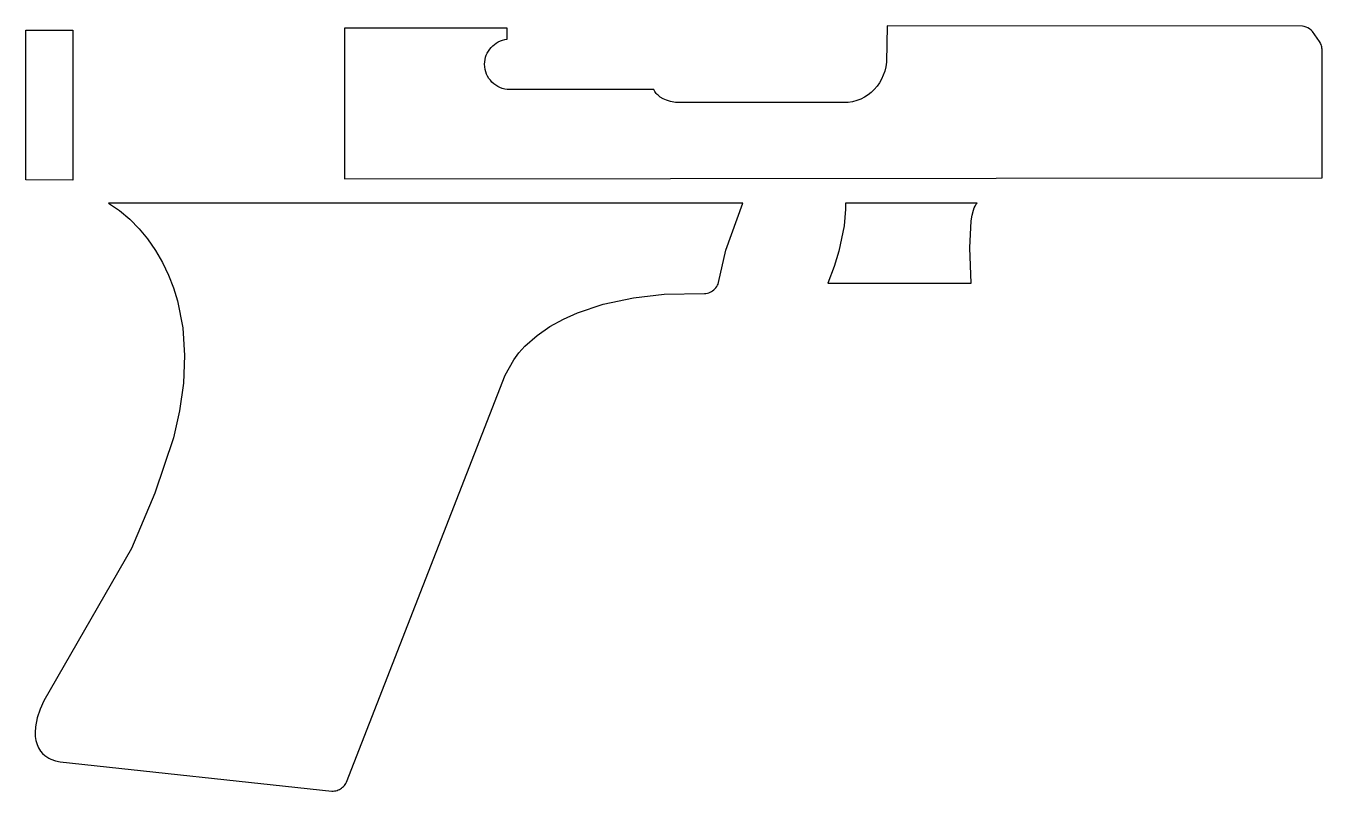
# Model space of a CAD drawing. Header units: metres. Extents: x 24 to 174, y -269 to -180.
import ezdxf

# ---------------------------------------------------------------- set-up
doc = ezdxf.new("R2010")
doc.units = ezdxf.units.M

msp = doc.modelspace()

# ---------------------------------------------------------------- linework, layer by layer
for points in [[(29.399992, -180.224938), (29.399992, -197.620382), (23.960582, -197.605904), (23.960582, -180.224938), (29.399992, -180.224938)], [(174.107602, -181.536086), (173.309026, -180.365146), (173.148244, -180.200808), (172.969936, -180.058314), (172.776388, -179.938934), (172.569632, -179.843684), (172.352208, -179.774088), (172.126402, -179.731162), (123.920504, -179.71643), (123.849638, -183.941466), (123.772168, -184.460134), (123.650502, -184.96026), (123.486164, -185.439558), (123.281186, -185.895234), (123.037346, -186.325002), (122.756676, -186.726068), (122.4407, -187.095892), (122.09145, -187.43168), (121.710704, -187.731146), (121.30024, -187.991496), (120.861836, -188.210444), (120.39727, -188.385196), (119.908574, -188.513212), (119.397526, -188.591952), (99.347274, -188.618876), (98.794062, -188.502544), (98.322384, -188.35497), (97.926144, -188.181488), (97.598992, -187.987178), (97.459292, -187.8838), (97.334578, -187.77712), (97.223834, -187.667646), (97.126552, -187.55614), (97.041716, -187.443364), (96.968564, -187.329826), (96.854518, -187.103004), (79.827882, -187.087764), (79.538322, -187.043314), (79.258414, -186.970924), (78.989936, -186.872118), (78.734412, -186.74842), (78.493112, -186.601354), (78.267814, -186.432444), (78.059788, -186.243214), (77.870558, -186.035188), (77.701648, -185.80989), (77.554582, -185.56859), (77.430884, -185.313066), (77.332078, -185.044588), (77.259688, -184.76468), (77.215238, -184.47512), (77.199998, -184.177178), (77.213206, -183.898032), (77.252322, -183.625998), (77.316076, -183.3626), (77.403198, -183.108854), (77.512418, -182.86603), (77.642466, -182.635398), (77.792326, -182.417974), (77.960474, -182.215282), (78.145894, -182.028338), (78.347316, -181.858666), (78.56347, -181.707282), (78.793086, -181.575456), (79.034894, -181.464458), (79.287878, -181.375304), (79.550514, -181.309518), (79.821786, -181.268116), (79.821786, -179.97043), (60.932568, -179.97043), (60.932568, -197.455536), (174.414434, -197.35165), (174.409354, -182.414418), (174.394622, -182.281068), (174.369984, -182.149496), (174.335948, -182.02021), (174.292514, -181.893718), (174.239936, -181.770528), (174.178214, -181.651402), (174.107602, -181.536594)], [(83.488022, -200.299066), (33.532572, -200.299066), (34.817812, -201.146918), (36.003484, -202.151742), (37.086286, -203.269596), (38.06317, -204.456538), (39.004494, -205.80096), (39.81958, -207.198468), (40.513, -208.64322), (41.08958, -210.129374), (41.553892, -211.651088), (42.165524, -214.777828), (42.385996, -217.976196), (42.253662, -221.199202), (41.806368, -224.40011), (41.082468, -227.531676), (38.905942, -233.978704), (36.199064, -240.386616), (26.024332, -258.068572), (25.604216, -259.049012), (25.283668, -260.057646), (25.085548, -261.09549), (25.035256, -261.745222), (25.050496, -262.226044), (25.121108, -262.702294), (25.250394, -263.162796), (25.414224, -263.543796), (25.52954, -263.748266), (25.661366, -263.942322), (25.891236, -264.210546), (26.144982, -264.43686), (26.371296, -264.59815), (26.610818, -264.73785), (26.862024, -264.857738), (27.392884, -265.045698), (27.95143, -265.176762), (59.47791, -268.5669), (59.630818, -268.56436), (59.78144, -268.549374), (59.929014, -268.522196), (60.073032, -268.483334), (60.212986, -268.433296), (60.348114, -268.372336), (60.477654, -268.300708), (60.601098, -268.21892), (60.717684, -268.12748), (60.826904, -268.026642), (60.927996, -267.916914), (61.020198, -267.79855), (61.103256, -267.672058), (61.176154, -267.537692), (79.57058, -220.283786), (80.578198, -218.500706), (81.183988, -217.670126), (81.874868, -216.888568), (83.291172, -215.647016), (84.775294, -214.62619), (86.354412, -213.755224), (88.00211, -213.022434), (90.976196, -212.030056), (94.48673, -211.27466), (98.06432, -210.87461), (102.721664, -210.79587), (102.895146, -210.776566), (103.063802, -210.741514), (103.22687, -210.691476), (103.383334, -210.627214), (103.532686, -210.54949), (103.67391, -210.459066), (103.806244, -210.35645), (103.92918, -210.242404), (104.041702, -210.11769), (104.142794, -209.982816), (104.231948, -209.838544), (104.308148, -209.68589), (104.370886, -209.525108), (105.201466, -205.768702), (107.162346, -200.299066), (83.488276, -200.299066)], [(117.030246, -209.586322), (133.697472, -209.586322), (133.53161, -205.471268), (133.697472, -202.344782), (133.806946, -201.679556), (133.951472, -201.102722), (134.038086, -200.854056), (134.13486, -200.635362), (134.242302, -200.449434), (134.300214, -200.369424), (134.36092, -200.298558), (119.10314, -200.298558), (119.10568, -200.991724), (118.937278, -202.920854), (118.33352, -205.86065), (117.785896, -207.639158), (117.030246, -209.585814)]]:
    msp.add_lwpolyline(points)

doc.saveas('drawing.dxf')
